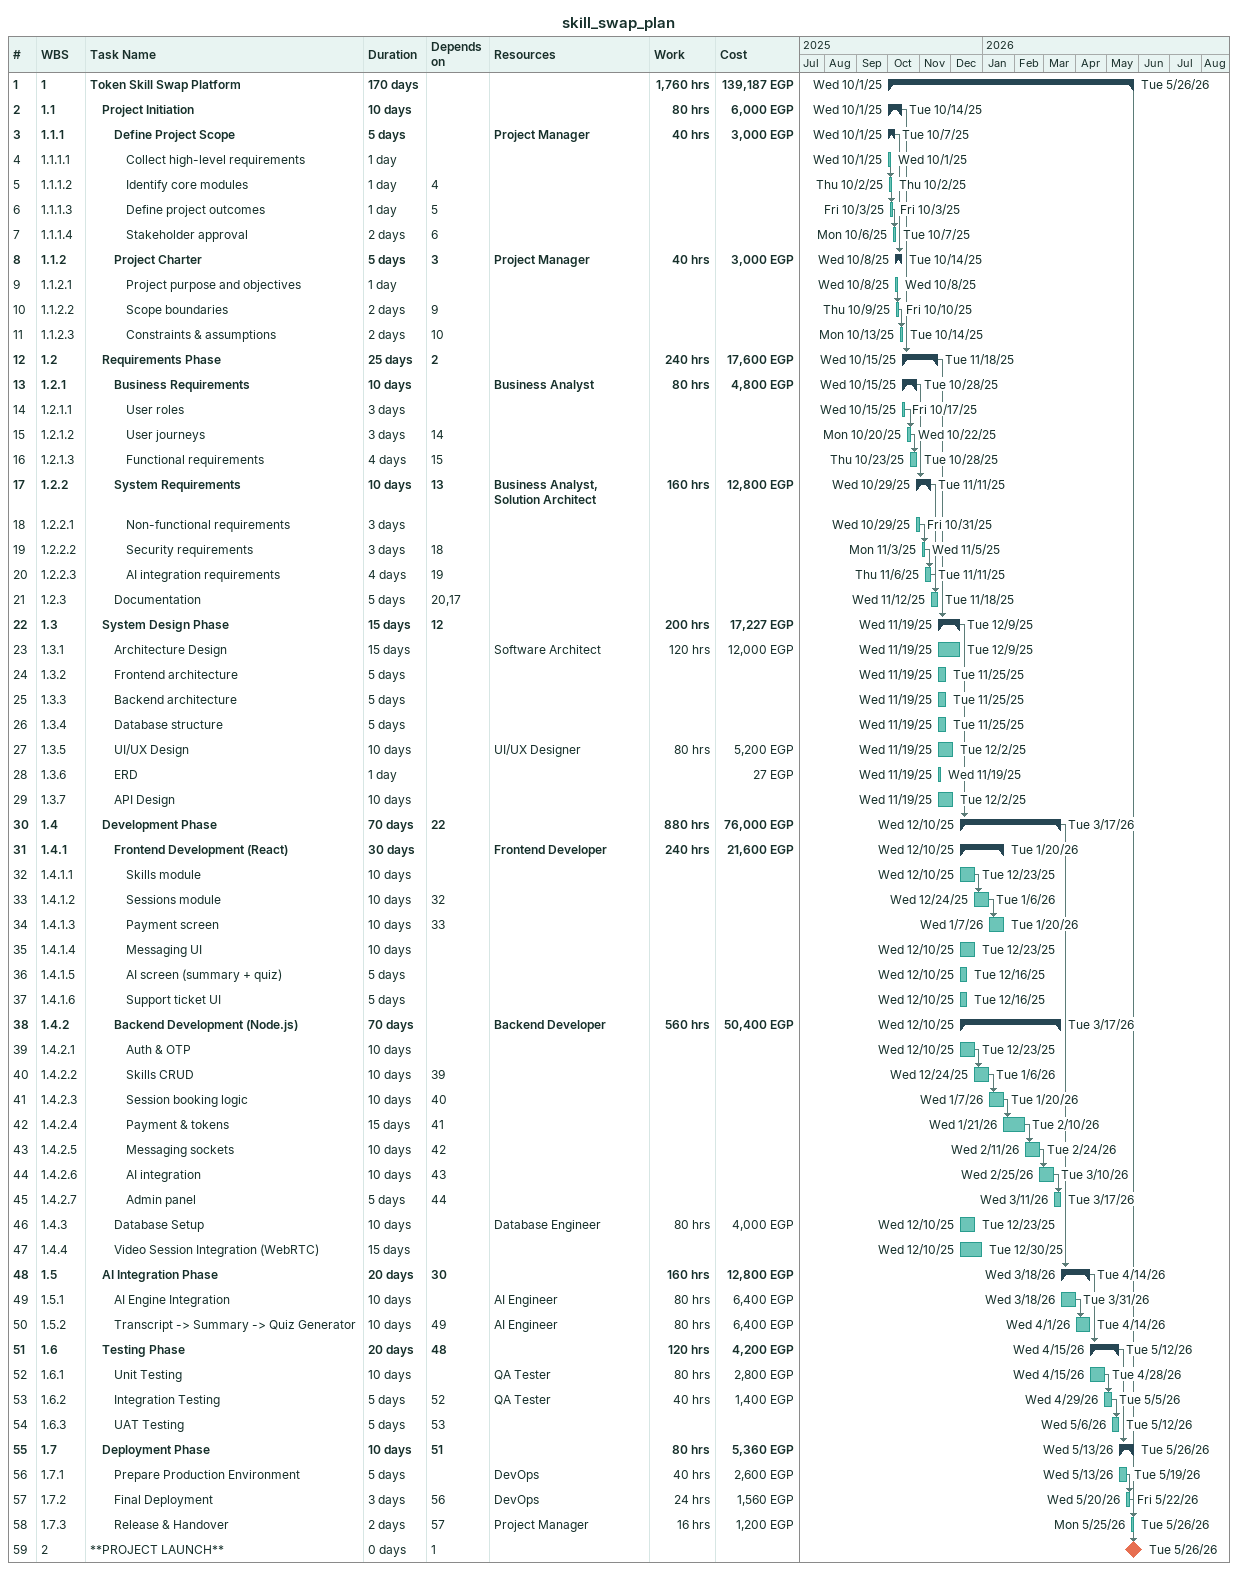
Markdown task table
skill_swap_plan

| ID | WBS | Task | Duration | Start | Finish | Predecessors | Resources | Work (h) | Cost (EGP) |
|---|---|---|---|---|---|---|---|---|---|
| 1 | 1 | **Token Skill Swap Platform** | 170d | 2025-10-01 | 2026-05-26 |  |  | 1760 | 139187 |
| 2 | 1.1 | **Project Initiation** | 10d | 2025-10-01 | 2025-10-14 |  |  | 80 | 6000 |
| 3 | 1.1.1 | **Define Project Scope** | 5d | 2025-10-01 | 2025-10-07 |  | Project Manager | 40 | 3000 |
| 4 | 1.1.1.1 | Collect high-level requirements | 1d | 2025-10-01 | 2025-10-01 |  |  |  |  |
| 5 | 1.1.1.2 | Identify core modules | 1d | 2025-10-02 | 2025-10-02 | 4 |  |  |  |
| 6 | 1.1.1.3 | Define project outcomes | 1d | 2025-10-03 | 2025-10-03 | 5 |  |  |  |
| 7 | 1.1.1.4 | Stakeholder approval | 2d | 2025-10-06 | 2025-10-07 | 6 |  |  |  |
| 8 | 1.1.2 | **Project Charter** | 5d | 2025-10-08 | 2025-10-14 | 3 | Project Manager | 40 | 3000 |
| 9 | 1.1.2.1 | Project purpose and objectives | 1d | 2025-10-08 | 2025-10-08 |  |  |  |  |
| 10 | 1.1.2.2 | Scope boundaries | 2d | 2025-10-09 | 2025-10-10 | 9 |  |  |  |
| 11 | 1.1.2.3 | Constraints & assumptions | 2d | 2025-10-13 | 2025-10-14 | 10 |  |  |  |
| 12 | 1.2 | **Requirements Phase** | 25d | 2025-10-15 | 2025-11-18 | 2 |  | 240 | 17600 |
| 13 | 1.2.1 | **Business Requirements** | 10d | 2025-10-15 | 2025-10-28 |  | Business Analyst | 80 | 4800 |
| 14 | 1.2.1.1 | User roles | 3d | 2025-10-15 | 2025-10-17 |  |  |  |  |
| 15 | 1.2.1.2 | User journeys | 3d | 2025-10-20 | 2025-10-22 | 14 |  |  |  |
| 16 | 1.2.1.3 | Functional requirements | 4d | 2025-10-23 | 2025-10-28 | 15 |  |  |  |
| 17 | 1.2.2 | **System Requirements** | 10d | 2025-10-29 | 2025-11-11 | 13 | Business Analyst, Solution Architect | 160 | 12800 |
| 18 | 1.2.2.1 | Non-functional requirements | 3d | 2025-10-29 | 2025-10-31 |  |  |  |  |
| 19 | 1.2.2.2 | Security requirements | 3d | 2025-11-03 | 2025-11-05 | 18 |  |  |  |
| 20 | 1.2.2.3 | AI integration requirements | 4d | 2025-11-06 | 2025-11-11 | 19 |  |  |  |
| 21 | 1.2.3 | Documentation | 5d | 2025-11-12 | 2025-11-18 | 20, 17 |  |  |  |
| 22 | 1.3 | **System Design Phase** | 15d | 2025-11-19 | 2025-12-09 | 12 |  | 200 | 17227 |
| 23 | 1.3.1 | Architecture Design | 15d | 2025-11-19 | 2025-12-09 |  | Software Architect | 120 | 12000 |
| 24 | 1.3.2 | Frontend architecture | 5d | 2025-11-19 | 2025-11-25 |  |  |  |  |
| 25 | 1.3.3 | Backend architecture | 5d | 2025-11-19 | 2025-11-25 |  |  |  |  |
| 26 | 1.3.4 | Database structure | 5d | 2025-11-19 | 2025-11-25 |  |  |  |  |
| 27 | 1.3.5 | UI/UX Design | 10d | 2025-11-19 | 2025-12-02 |  | UI/UX Designer | 80 | 5200 |
| 28 | 1.3.6 | ERD | 1d | 2025-11-19 | 2025-11-19 |  |  |  | 27 |
| 29 | 1.3.7 | API Design | 10d | 2025-11-19 | 2025-12-02 |  |  |  |  |
| 30 | 1.4 | **Development Phase** | 70d | 2025-12-10 | 2026-03-17 | 22 |  | 880 | 76000 |
| 31 | 1.4.1 | **Frontend Development (React)** | 30d | 2025-12-10 | 2026-01-20 |  | Frontend Developer | 240 | 21600 |
| 32 | 1.4.1.1 | Skills module | 10d | 2025-12-10 | 2025-12-23 |  |  |  |  |
| 33 | 1.4.1.2 | Sessions module | 10d | 2025-12-24 | 2026-01-06 | 32 |  |  |  |
| 34 | 1.4.1.3 | Payment screen | 10d | 2026-01-07 | 2026-01-20 | 33 |  |  |  |
| 35 | 1.4.1.4 | Messaging UI | 10d | 2025-12-10 | 2025-12-23 |  |  |  |  |
| 36 | 1.4.1.5 | AI screen (summary + quiz) | 5d | 2025-12-10 | 2025-12-16 |  |  |  |  |
| 37 | 1.4.1.6 | Support ticket UI | 5d | 2025-12-10 | 2025-12-16 |  |  |  |  |
| 38 | 1.4.2 | **Backend Development (Node.js)** | 70d | 2025-12-10 | 2026-03-17 |  | Backend Developer | 560 | 50400 |
| 39 | 1.4.2.1 | Auth & OTP | 10d | 2025-12-10 | 2025-12-23 |  |  |  |  |
| 40 | 1.4.2.2 | Skills CRUD | 10d | 2025-12-24 | 2026-01-06 | 39 |  |  |  |
| 41 | 1.4.2.3 | Session booking logic | 10d | 2026-01-07 | 2026-01-20 | 40 |  |  |  |
| 42 | 1.4.2.4 | Payment & tokens | 15d | 2026-01-21 | 2026-02-10 | 41 |  |  |  |
| 43 | 1.4.2.5 | Messaging sockets | 10d | 2026-02-11 | 2026-02-24 | 42 |  |  |  |
| 44 | 1.4.2.6 | AI integration | 10d | 2026-02-25 | 2026-03-10 | 43 |  |  |  |
| 45 | 1.4.2.7 | Admin panel | 5d | 2026-03-11 | 2026-03-17 | 44 |  |  |  |
| 46 | 1.4.3 | Database Setup | 10d | 2025-12-10 | 2025-12-23 |  | Database Engineer | 80 | 4000 |
| 47 | 1.4.4 | Video Session Integration (WebRTC) | 15d | 2025-12-10 | 2025-12-30 |  |  |  |  |
| 48 | 1.5 | **AI Integration Phase** | 20d | 2026-03-18 | 2026-04-14 | 30 |  | 160 | 12800 |
| 49 | 1.5.1 | AI Engine Integration | 10d | 2026-03-18 | 2026-03-31 |  | AI Engineer | 80 | 6400 |
| 50 | 1.5.2 | Transcript -> Summary -> Quiz Generator | 10d | 2026-04-01 | 2026-04-14 | 49 | AI Engineer | 80 | 6400 |
| 51 | 1.6 | **Testing Phase** | 20d | 2026-04-15 | 2026-05-12 | 48 |  | 120 | 4200 |
| 52 | 1.6.1 | Unit Testing | 10d | 2026-04-15 | 2026-04-28 |  | QA Tester | 80 | 2800 |
| 53 | 1.6.2 | Integration Testing | 5d | 2026-04-29 | 2026-05-05 | 52 | QA Tester | 40 | 1400 |
| 54 | 1.6.3 | UAT Testing | 5d | 2026-05-06 | 2026-05-12 | 53 |  |  |  |
| 55 | 1.7 | **Deployment Phase** | 10d | 2026-05-13 | 2026-05-26 | 51 |  | 80 | 5360 |
| 56 | 1.7.1 | Prepare Production Environment | 5d | 2026-05-13 | 2026-05-19 |  | DevOps | 40 | 2600 |
| 57 | 1.7.2 | Final Deployment | 3d | 2026-05-20 | 2026-05-22 | 56 | DevOps | 24 | 1560 |
| 58 | 1.7.3 | Release & Handover | 2d | 2026-05-25 | 2026-05-26 | 57 | Project Manager | 16 | 1200 |
| 59 | 2 | **PROJECT LAUNCH** | 0d | 2026-05-26 | 2026-05-26 | 1 |  |  |  |
